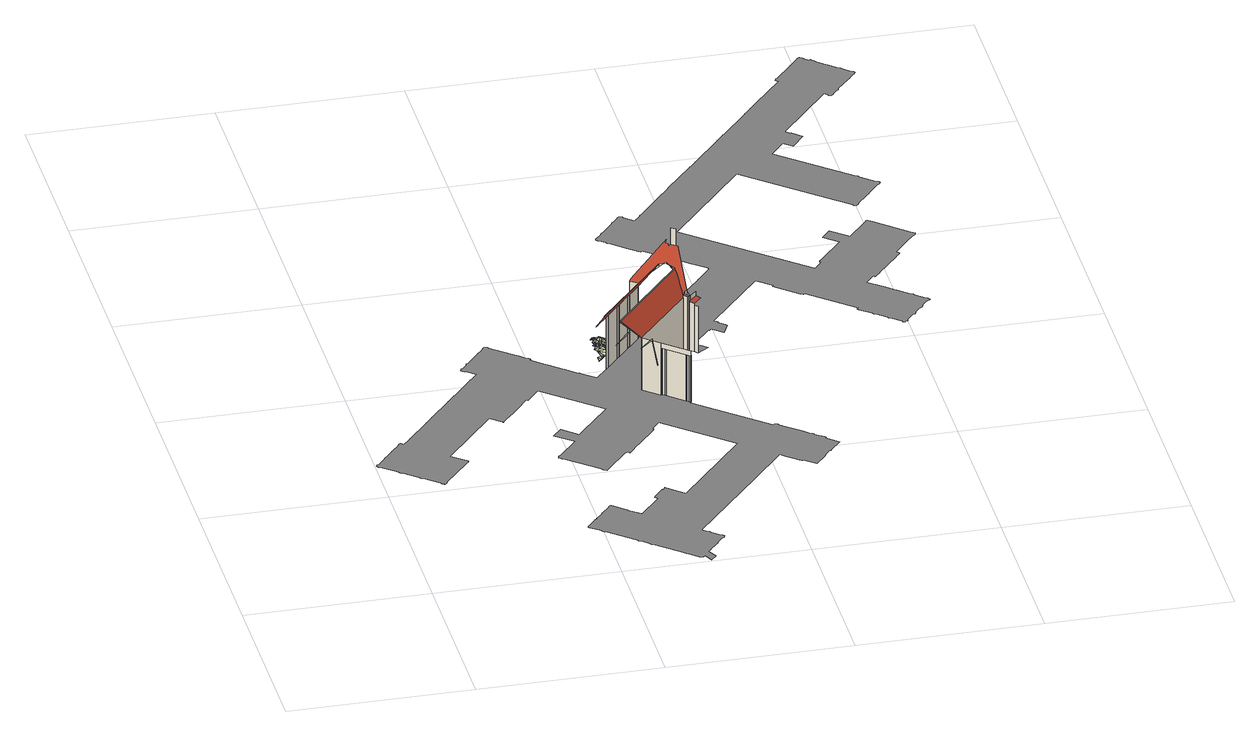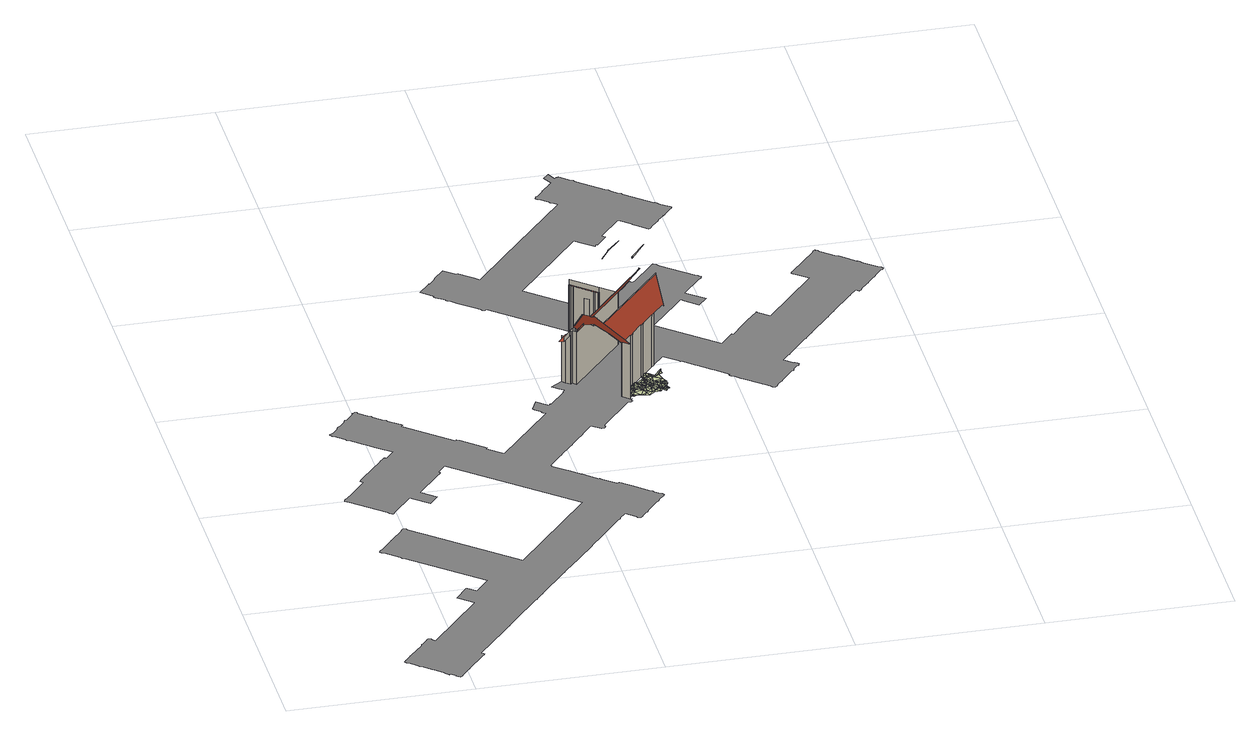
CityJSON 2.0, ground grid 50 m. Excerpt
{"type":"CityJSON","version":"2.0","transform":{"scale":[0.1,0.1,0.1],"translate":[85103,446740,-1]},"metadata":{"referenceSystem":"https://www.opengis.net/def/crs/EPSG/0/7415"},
"CityObjects":{
"building1":{"type":"Building","attributes":{"b3_dak_type":"slanted","b3_h_dak_50p":20.15,"b3_h_dak_70p":21.5,"b3_h_dak_max":52.27,"b3_h_dak_min":1.05,"b3_h_maaiveld":0.002,"b3_kas_warenhuis":false,"b3_mutatie_ahn3_ahn4":false,"b3_reconstructie_onvolledig":false,"b3_rmse_lod12":3.56,"b3_rmse_lod13":2.85,"b3_rmse_lod22":0.467,"b3_val3dity_lod12":"[]","b3_val3dity_lod13":"[]","b3_val3dity_lod22":"[303]","b3_volume_lod12":169744.66,"b3_volume_lod13":169475.98,"b3_volume_lod22":160186.91,"geconstateerd":false,"oorspronkelijkbouwjaar":1945,"status":"Pand in gebruik"},"children":["building1-1"]},
"building1-1":{"type":"BuildingPart","parents":["building1"],"geometry":[{"type":"MultiSurface","lod":"2.2","boundaries":[[[0,1,2]],[[3,4,1,0]],[[5,6,7,8,9]],[[10,11,12]],[[10,13,14]],[[11,10,15,16]],[[17,18,19,20]],[[21,7,6]],[[22,23,18,17]],[[24,23,22]],[[25,26,23,24]],[[27,28,29,30,21]],[[31,26,25]],[[32,33,34,35,36,37,38,39,40,41,42,31,25,24,22,17,20,43,44,45,46,47]],[[42,48,26,31]],[[49,50,29,28]],[[41,51,48,42]],[[52,53,50,49]],[[54,55,53,52]],[[56,57,55,54]],[[58,59,57,56]],[[60,33,32,61]],[[40,62,51,41]],[[63,64,28,27]],[[64,65,66,67,68,69,58,56,54,52,49,28]],[[69,70,59,58]],[[9,8,71,72]],[[39,62,40]],[[68,73,70,69]],[[67,74,73,68]],[[38,75,62,39]],[[66,76,74,67]],[[64,77,78,65]],[[65,78,76,66]],[[37,79,75,38]],[[21,30,80,81]],[[36,82,79,37]],[[83,84,85,71,8,7,21,81]],[[86,87,88,89]],[[90,91,82,36]],[[92,93,91,90]],[[89,88,93,92]],[[36,35,94]],[[94,35,34]],[[33,95,34]],[[95,33,60,96]],[[97,98,99,100,101,102,103,104,105,86,89,92,90,36,94,34,95,96,106,107,108,109,84,110,111,112,113,114,115,116]],[[117,106,96]],[[106,117,107]],[[118,83,81,119]],[[83,118,110,84]],[[119,81,80,120,121]],[[72,71,108,107]],[[110,118,122,111]],[[85,109,108,71]],[[109,85,84]],[[111,122,123,124,112]],[[123,122,118,119,121,125,126,127,128]],[[121,120,129,125]],[[125,129,130,131,126]],[[124,123,128]],[[126,131,132,133,127]],[[131,130,134,135,136]],[[127,133,128]],[[112,124,137,113]],[[135,134,138,139]],[[140,116,115,141,142]],[[141,115,114]],[[143,132,131,136,144]],[[113,137,114]],[[133,132,143,145]],[[146,147,148,149,150,151,152,153,154,155,156,157,158,159,160,161,162,163,164,165,166,167,168,169,170,171,172,173,174,175,176,177,178,179,180,181,182,183,184,185,186,187,188,189,190,191,192,193,194,195,196,197,198,199,200,201,202,203,204,205,206,207,208,209,210,211,212,213,214,215,216,217,218,219,220,221,222,223,224,225,226,227,228,229,230,231,232,138,134,130,129,120,80,30,29,50,53,55,57,59,70,73,74,76,78,77,233,234,235,236,237,238,239,240,241,242,243,244,245,246,247,248,249,250,251,252,253,254,255,256,257,258,259,260,261,262,263,264,265,266,267,268,269,270,271,272,273,274,275,276,277,278,279,280,281,282,283,284,285,286,287,288,289,290,291,292,293,294,295,296,297,298,299,300,301,302,303,304,305,306,307,308,309,310,311,312,313,314,315,316,317,318,319,320,321,322,323,324,325,326,327,328,329,330,331,332,333,334,335,336,337,338,339,340,341,342,343,344,345,346,347,348,349,350,351,352,353,354,355,356,357,358,359,360,361,362,363,364,365,366,367,368,369,370,371,372,373,374,375,376,377,378,379,380,381,382,383,384,385,386,387,388,389,390,391,392,393,394,395,396,397,398,399,400,401,402,403,404,405,406,407,408,409,410,411,412,413,414,415,416,417,418,419,420,421,422,423,424,425,426,427,428,429,430,431,432,433,434,435,436,437,438,439,440,441,442,443,444,445,446,447,448,449,450,451,452,453,454,455,456,457,458,459,460,461,462,463,464,465,466,467,468,469,470,471,472,473,474,475,476,477,478,479,480,481,482,483,484,485,486,487,488,489,490,491,492,493,494,495,496,497,498,499,500,501,502,503,504,505,506,507,508,509,510,511,512,513,514,515,516,517,518,519,520,521,522,523,524,525,526,527,528,529,530,531,532,533,534,535,536,537,538,539,540,541,542,543,544,545,546,547,548,549,550,551,552,553,554,555,556,557,558,559,560,561,562,563,564,565,566,567,19,18,23,26,48,51,62,75,79,82,91,93,88,87,568,569,570,571,572,573,574,575,576,577,578,579,580,581,582,583,584,585,586,587,588,589,590,591,592,593,594,595,596,597,598,599,600,601,602,603,604,605,606,607,608,609,610,611,612,613,614,615,616,617,618,619,620,621,622,623,624,625,626,627,628,629,630,631,632,633,634,635,636,637,638,639,640,641,642,643,644,645,646,647,648,649,650,651,652,653,654,655,656,657,658,659,660,661,662,663,664,665,666,667,668,669,670,671,672,673,674,675,676,677,678,679,680,681,682,683,684,685,686,687,688,689,690,691,692,693,694,695,696,697,698,699,700,701,702,703,704,705,706,707,708,709,710,711,712,713,714,715,716,717,718,719,720,721,722,723,724,725,726,727,728,729,730,731,732,733,734,735,736,737,738,739,740,741,742,743,744,745,746,747,748,749,750,751,752,753,754,755,756,757,758,759,760,761,762,763,764,765,766,767,768,769,770,771,772,773,774,775,776,777,778,779,780,781,782,783,784,785,786,787,788,789,790,791,792,793,794,795,796,797,798,799,800,801,802,803,804,805,806,807,808,809,810,811,812,813,814,815,816,817,818,819,820,821,822,823,824,825,826,827,828,829,830,831,832,833,834,835,836]]],"semantics":{"surfaces":[{"type":"WallSurface","on_footprint_edge":false},{"type":"WallSurface","on_footprint_edge":true},{"type":"RoofSurface"},{"type":"GroundSurface"}],"values":[0,0,0,0,0,0,1,0,1,1,1,1,1,2,1,1,1,1,1,1,1,0,1,0,2,1,0,1,1,1,1,1,1,1,1,1,1,2,1,1,1,1,0,0,0,0,2,0,0,0,0,1,0,0,0,0,0,2,1,1,0,0,1,0,0,1,0,0,2,0,0,3]}}]},
"landuse1":{"type":"LandUse","attributes":{"3df_class":"Terrain","bgt_fysiekvoorkomen":"open verharding","bgt_status":"bestaand","identificatienamespace":"NL.IMGeo","onbegroeidterreindeeloptalud":"false","relatievehoogteligging":0,"aantal_punten":0},"geometry":[{"type":"MultiSurface","lod":"1.2","boundaries":[[[837,838,839]],[[840,837,839]],[[841,840,839]],[[839,838,842]],[[841,839,843]],[[843,839,842]],[[841,844,845]],[[844,841,843]],[[845,846,847]],[[848,849,850]],[[851,848,847]],[[849,852,853]],[[844,843,842]],[[848,851,849]],[[847,846,851]],[[854,852,849]],[[851,854,849]],[[844,855,845]],[[842,856,844]],[[857,852,858]],[[859,857,858]],[[860,854,851]],[[852,854,861]],[[860,851,846]],[[846,845,862]],[[863,864,859]],[[865,856,842]],[[856,855,844]],[[863,866,864]],[[861,854,860]],[[867,852,861]],[[866,868,864]],[[869,858,852]],[[845,855,862]],[[867,869,852]],[[865,870,856]],[[870,855,856]],[[865,842,871]],[[866,863,872]],[[846,873,860]],[[874,863,859]],[[874,859,858]],[[872,868,866]],[[875,871,842]],[[876,870,865]],[[877,861,860]],[[878,855,870]],[[876,878,870]],[[874,872,863]],[[868,872,879]],[[873,846,862]],[[858,869,880]],[[861,881,867]],[[879,882,868]],[[860,873,877]],[[867,881,869]],[[876,865,883]],[[884,874,858]],[[885,879,872]],[[886,855,878]],[[883,865,871]],[[880,884,858]],[[881,861,877]],[[886,878,876]],[[874,885,872]],[[855,887,862]],[[875,888,871]],[[881,880,869]],[[886,887,855]],[[886,876,883]],[[889,882,879]],[[888,883,871]],[[885,889,879]],[[875,890,888]],[[873,891,877]],[[873,862,891]],[[884,880,892]],[[893,881,877]],[[874,894,885]],[[892,880,881]],[[883,888,890]],[[894,874,884]],[[862,887,895]],[[891,893,877]],[[896,886,883]],[[883,890,897]],[[885,894,889]],[[886,898,887]],[[891,862,895]],[[899,881,893]],[[897,896,883]],[[900,884,892]],[[896,901,886]],[[891,899,893]],[[884,900,894]],[[881,902,892]],[[903,895,887]],[[890,904,897]],[[898,903,887]],[[905,898,886]],[[906,886,901]],[[889,894,907]],[[906,905,886]],[[899,902,881]],[[908,891,895]],[[904,896,897]],[[899,891,909]],[[909,891,908]],[[900,892,910]],[[901,896,911]],[[904,911,896]],[[895,912,908]],[[911,906,901]],[[913,903,898]],[[914,907,894]],[[909,902,899]],[[913,898,905]],[[900,914,894]],[[915,892,902]],[[916,895,903]],[[910,892,915]],[[909,908,912]],[[895,916,912]],[[917,903,913]],[[906,918,905]],[[906,911,919]],[[904,919,911]],[[902,909,920]],[[900,910,914]],[[909,912,920]],[[917,916,903]],[[918,913,905]],[[918,917,913]],[[921,907,914]],[[912,922,920]],[[902,920,923]],[[916,922,912]],[[902,923,915]],[[916,917,924]],[[918,924,917]],[[915,925,910]],[[920,922,926]],[[920,926,923]],[[916,927,922]],[[928,914,910]],[[927,916,924]],[[929,918,906]],[[923,925,915]],[[925,928,910]],[[914,928,921]],[[929,924,918]],[[922,927,930]],[[923,926,931]],[[922,932,926]],[[927,924,929]],[[931,933,923]],[[932,922,930]],[[923,934,925]],[[931,926,932]],[[930,927,929]],[[935,929,906]],[[928,925,936]],[[923,933,934]],[[921,928,937]],[[938,933,931]],[[938,931,932]],[[939,932,930]],[[934,936,925]],[[930,929,940]],[[933,938,934]],[[939,930,940]],[[938,932,941]],[[936,942,928]],[[941,932,939]],[[935,940,929]],[[934,938,943]],[[928,942,937]],[[938,941,943]],[[934,944,936]],[[943,944,934]],[[945,941,939]],[[945,939,940]],[[944,942,936]],[[943,941,946]],[[940,935,947]],[[944,943,946]],[[945,940,947]],[[948,946,941]],[[948,941,945]],[[935,949,947]],[[942,950,937]],[[949,935,951]],[[952,944,946]],[[945,947,953]],[[953,947,949]],[[952,946,948]],[[942,944,954]],[[951,955,949]],[[953,949,956]],[[948,945,957]],[[957,945,953]],[[950,942,954]],[[948,958,952]],[[949,955,956]],[[959,944,952]],[[956,955,951]],[[953,956,960]],[[957,953,960]],[[961,958,948]],[[961,948,957]],[[958,959,952]],[[962,960,956]],[[963,950,954]],[[944,964,954]],[[960,962,957]],[[961,965,958]],[[944,959,964]],[[965,959,958]],[[962,956,966]],[[957,967,961]],[[961,968,965]],[[969,957,962]],[[968,961,967]],[[970,959,965]],[[967,957,969]],[[968,970,965]],[[969,962,966]],[[959,970,971]],[[972,969,966]],[[954,973,963]],[[974,968,967]],[[971,964,959]],[[968,975,970]],[[974,967,969]],[[972,974,969]],[[970,975,971]],[[964,976,954]],[[971,975,964]],[[954,976,973]],[[975,977,964]],[[977,976,964]],[[975,968,978]],[[976,979,973]],[[979,976,980]],[[977,981,976]],[[975,978,977]],[[982,980,976]],[[976,981,982]],[[981,977,978]],[[980,982,983]],[[982,981,984]],[[981,978,984]],[[982,984,983]],[[985,983,984]],[[978,985,984]],[[986,978,987]],[[985,978,986]],[[988,986,987]],[[986,988,985]],[[989,983,985]],[[990,988,987]],[[991,985,988]],[[990,991,988]],[[985,991,989]]]}]}
},
"vertices":[
[701,813,226],[701,813,221],[658,758,225],[703,815,226],[703,815,225],[698,874,226],[698,874,223],[698,874,221],[696,875,224],[696,875,226],[755,768,222],[755,768,226],[717,728,226],[759,721,174],[759,721,175],[756,769,224],[756,769,226],[688,1004,164],[688,1004,10],[688,1003,10],[688,1003,165],[754,880,165],[695,1012,164],[695,1012,10],[695,1012,165],[726,1048,165],[726,1048,10],[795,845,165],[795,845,150],[795,845,10],[754,880,10],[726,1048,164],[661,907,223],[857,1136,224],[839,1138,203],[837,1139,200],[801,1136,165],[772,1101,165],[771,1102,164],[764,1093,164],[764,1093,165],[734,1056,165],[733,1057,164],[657,967,165],[657,967,164],[655,966,164],[654,967,161],[658,933,196],[733,1057,10],[797,848,150],[797,848,10],[734,1056,10],[800,845,150],[800,845,10],[800,846,150],[800,846,10],[805,843,150],[805,843,10],[809,839,150],[809,839,10],[857,1136,226],[661,907,226],[764,1093,10],[862,788,165],[862,788,150],[864,791,150],[862,793,150],[859,798,150],[854,800,150],[853,800,150],[853,800,10],[892,1106,224],[892,1106,226],[854,800,10],[859,798,10],[771,1102,10],[862,793,10],[862,788,10],[864,791,10],[772,1101,10],[903,1054,10],[903,1054,165],[801,1136,10],[903,1058,168],[898,1091,205],[896,1099,214],[785,1156,172],[785,1156,10],[804,1140,10],[804,1140,173],[803,1137,168],[803,1137,10],[802,1138,168],[802,1138,10],[837,1139,201],[857,1136,216],[870,1134,226],[887,1154,264],[886,1160,269],[881,1164,269],[884,1168,276],[878,1167,269],[876,1168,269],[875,1167,266],[797,1159,187],[788,1159,177],[876,1133,231],[882,1124,226],[892,1106,216],[896,1099,212],[903,1058,174],[908,1061,182],[913,1058,184],[908,1142,269],[905,1144,269],[904,1145,269],[893,1154,269],[876,1133,226],[903,1058,173],[903,1054,172],[913,1046,10],[913,1046,171],[908,1061,172],[913,1058,172],[913,1058,182],[916,1050,171],[917,1049,171],[921,1054,170],[920,1054,171],[916,1050,10],[917,1049,10],[917,1049,156],[921,1054,156],[921,1054,169],[928,1040,10],[928,1040,148],[928,1040,153],[908,1142,265],[937,1032,10],[937,1032,148],[893,1154,318],[904,1145,271],[904,1145,318],[941,1075,155],[952,1067,152],[941,1075,167],[1468,1309,10],[1468,1311,10],[1467,1311,10],[1465,1309,10],[1462,1311,10],[1461,1310,10],[1440,1285,10],[1439,1284,10],[1470,1257,10],[1476,1255,10],[1479,1250,10],[1503,1229,10],[1504,1230,10],[1509,1227,10],[1512,1223,10],[1512,1222,10],[1536,1202,10],[1542,1199,10],[1545,1195,10],[1545,1194,10],[1569,1174,10],[1574,1172,10],[1577,1167,10],[1577,1166,10],[1578,1166,10],[1577,1165,10],[1578,1164,10],[1576,1161,10],[1569,1157,10],[1568,1158,10],[1552,1138,10],[1552,1137,10],[1550,1130,10],[1543,1127,10],[1542,1127,10],[1526,1108,10],[1527,1108,10],[1524,1100,10],[1517,1098,10],[1499,1076,10],[1498,1070,10],[1495,1072,10],[1490,1066,10],[1486,1068,10],[1484,1072,10],[1484,1073,10],[1459,1094,10],[1459,1093,10],[1454,1096,10],[1451,1101,10],[1427,1122,10],[1421,1124,10],[1418,1129,10],[1394,1149,10],[1393,1150,10],[1389,1152,10],[1385,1157,10],[1386,1157,10],[1385,1158,10],[1389,1162,10],[1270,1264,10],[1267,1261,10],[1265,1264,10],[1259,1266,10],[1199,1317,10],[1202,1321,10],[1164,1354,10],[1161,1356,10],[1017,1187,10],[1012,1182,10],[1019,1176,10],[1022,1174,10],[1019,1170,10],[1023,1167,10],[1036,1156,10],[1041,1152,10],[1025,1119,10],[1000,1140,10],[996,1143,10],[991,1137,10],[989,1138,10],[943,1084,10],[945,1083,10],[940,1077,10],[941,1075,10],[952,1067,10],[968,1053,10],[1045,633,10],[1048,637,10],[1049,636,10],[1055,634,10],[1058,629,10],[1075,614,10],[1075,615,10],[1080,612,10],[1084,607,10],[1101,592,10],[1101,593,10],[1106,590,10],[1110,585,10],[1127,570,10],[1132,568,10],[1136,563,10],[1135,563,10],[1150,550,10],[1152,549,10],[1158,546,10],[1161,542,10],[1162,541,10],[1160,537,10],[1191,511,10],[1162,477,10],[1160,474,10],[1158,476,10],[1139,454,10],[1141,453,10],[1139,450,10],[1110,416,10],[1079,442,10],[1078,441,10],[1077,441,10],[1076,440,10],[1075,441,10],[1075,440,10],[1070,443,10],[1066,448,10],[1067,448,10],[1049,463,10],[1044,465,10],[1040,470,10],[1027,482,10],[1026,483,10],[937,378,10],[746,154,10],[747,153,10],[758,144,10],[759,144,10],[764,142,10],[767,137,10],[787,119,10],[792,117,10],[795,114,10],[796,113,10],[795,112,10],[796,112,10],[796,111,10],[796,110,10],[794,107,10],[793,105,10],[789,102,10],[788,102,10],[772,83,10],[770,78,10],[765,74,10],[748,55,10],[745,49,10],[741,46,10],[739,44,10],[752,16,10],[737,0,10],[725,27,10],[722,22,10],[720,20,10],[718,22,10],[717,23,10],[717,21,10],[715,19,10],[710,21,10],[707,26,10],[687,43,10],[681,45,10],[678,50,10],[679,50,10],[609,110,10],[609,109,10],[604,112,10],[600,117,10],[601,117,10],[581,134,10],[580,134,10],[575,136,10],[572,141,10],[502,201,10],[502,200,10],[497,203,10],[493,208,10],[494,208,10],[474,225,10],[468,227,10],[466,231,10],[465,232,10],[465,233,10],[465,234,10],[467,239,10],[472,242,10],[488,261,10],[491,267,10],[496,269,10],[496,270,10],[513,289,10],[515,295,10],[520,298,10],[536,317,10],[539,322,10],[543,326,10],[544,326,10],[545,326,10],[546,326,10],[546,324,10],[547,325,10],[551,323,10],[554,319,10],[574,302,10],[579,299,10],[583,295,10],[582,294,10],[612,269,10],[614,267,10],[669,331,10],[672,335,10],[665,342,10],[666,343,10],[665,343,10],[666,345,10],[669,344,10],[667,346,10],[693,377,10],[696,374,10],[701,384,10],[727,361,10],[748,344,10],[933,561,10],[933,562,10],[760,710,10],[759,710,10],[741,689,10],[737,684,10],[740,681,10],[737,677,10],[738,675,10],[728,663,10],[727,663,10],[667,593,10],[668,592,10],[656,578,10],[655,579,10],[653,576,10],[652,578,10],[646,583,10],[645,581,10],[639,577,10],[585,514,10],[586,514,10],[582,508,10],[577,503,10],[576,503,10],[575,504,10],[568,507,10],[564,512,10],[565,512,10],[480,584,10],[477,585,10],[474,587,10],[469,593,10],[469,594,10],[473,598,10],[471,598,10],[472,601,10],[478,605,10],[529,664,10],[526,667,10],[482,704,10],[506,731,10],[538,704,10],[547,695,10],[619,779,10],[624,784,10],[644,808,10],[494,936,10],[489,931,10],[481,922,10],[476,916,10],[457,893,10],[454,896,10],[450,892,10],[426,863,10],[426,862,10],[402,834,10],[402,835,10],[372,801,10],[371,799,10],[370,800,10],[369,801,10],[339,826,10],[201,664,10],[199,662,10],[230,636,10],[236,633,10],[238,630,10],[239,628,10],[240,627,10],[239,627,10],[240,626,10],[239,626,10],[237,621,10],[232,618,10],[161,535,10],[162,534,10],[160,531,10],[155,527,10],[155,528,10],[154,527,10],[154,530,10],[152,528,10],[148,530,10],[145,535,10],[107,567,10],[106,567,10],[101,569,10],[98,574,10],[60,607,10],[60,606,10],[55,609,10],[51,614,10],[52,614,10],[13,646,10],[8,649,10],[6,652,10],[5,653,10],[5,654,10],[5,655,10],[4,655,10],[7,660,10],[12,663,10],[30,685,10],[33,690,10],[37,694,10],[38,693,10],[56,715,10],[58,720,10],[63,724,10],[63,723,10],[82,745,10],[81,745,10],[84,751,10],[89,754,10],[90,755,10],[98,747,10],[115,767,10],[118,772,10],[122,775,10],[175,837,10],[177,842,10],[182,845,10],[195,860,10],[197,865,10],[201,868,10],[254,930,10],[257,935,10],[261,938,10],[274,953,10],[276,958,10],[281,961,10],[333,1023,10],[336,1028,10],[340,1031,10],[357,1050,10],[358,1051,10],[333,1073,10],[332,1072,10],[327,1075,10],[324,1079,10],[325,1080,10],[324,1080,10],[323,1081,10],[324,1082,10],[326,1087,10],[331,1090,10],[342,1103,10],[344,1109,10],[349,1112,10],[382,1151,10],[385,1156,10],[389,1160,10],[390,1159,10],[401,1172,10],[400,1173,10],[403,1178,10],[408,1181,10],[409,1182,10],[410,1181,10],[415,1179,10],[419,1174,10],[431,1163,10],[437,1160,10],[440,1156,10],[479,1123,10],[484,1120,10],[488,1116,10],[500,1104,10],[506,1102,10],[509,1097,10],[510,1096,10],[507,1096,10],[509,1095,10],[506,1092,10],[510,1089,10],[541,1062,10],[541,1063,10],[547,1058,10],[547,1057,10],[578,1031,10],[584,1026,10],[615,999,10],[616,1000,10],[621,995,10],[621,994,10],[652,968,10],[653,968,10],[654,967,10],[655,966,10],[657,967,10],[788,1159,10],[783,1158,10],[781,1159,10],[784,1163,10],[781,1168,10],[786,1173,10],[789,1171,10],[791,1171,10],[792,1172,10],[795,1172,10],[879,1271,10],[879,1275,10],[880,1275,10],[878,1280,10],[882,1285,10],[887,1284,10],[889,1285,10],[890,1287,10],[913,1268,10],[914,1269,10],[915,1269,10],[946,1306,10],[945,1306,10],[952,1315,10],[953,1314,10],[984,1350,10],[983,1351,10],[991,1359,10],[1022,1395,10],[1021,1396,10],[1029,1404,10],[1060,1440,10],[1059,1440,10],[1061,1442,10],[1060,1443,10],[1058,1444,10],[1058,1445,10],[1027,1471,10],[1021,1476,10],[990,1503,10],[990,1502,10],[984,1507,10],[984,1508,10],[953,1534,10],[952,1534,10],[947,1539,10],[916,1565,10],[912,1568,10],[910,1566,10],[908,1564,10],[908,1565,10],[907,1565,10],[902,1567,10],[899,1572,10],[886,1583,10],[881,1585,10],[877,1590,10],[838,1623,10],[833,1626,10],[830,1631,10],[817,1641,10],[812,1644,10],[808,1649,10],[808,1650,10],[811,1656,10],[815,1659,10],[827,1672,10],[829,1677,10],[833,1681,10],[834,1680,10],[867,1719,10],[869,1725,10],[874,1728,10],[885,1741,10],[887,1746,10],[892,1750,10],[893,1750,10],[894,1750,10],[900,1747,10],[903,1743,10],[903,1742,10],[928,1721,10],[945,1741,10],[947,1746,10],[952,1749,10],[1024,1835,10],[1027,1839,10],[1031,1842,10],[1044,1858,10],[1046,1862,10],[1050,1866,10],[1123,1951,10],[1126,1955,10],[1130,1958,10],[1143,1974,10],[1146,1978,10],[1150,1982,10],[1223,2067,10],[1225,2071,10],[1230,2075,10],[1243,2090,10],[1245,2095,10],[1249,2098,10],[1322,2183,10],[1325,2188,10],[1329,2191,10],[1342,2206,10],[1344,2211,10],[1349,2214,10],[1421,2299,10],[1424,2304,10],[1428,2307,10],[1446,2327,10],[1441,2331,10],[1438,2334,10],[1439,2335,10],[1441,2341,10],[1446,2344,10],[1464,2366,10],[1467,2371,10],[1472,2374,10],[1490,2396,10],[1492,2401,10],[1497,2404,10],[1516,2426,10],[1518,2431,10],[1521,2433,10],[1523,2434,10],[1524,2435,10],[1524,2434,10],[1530,2432,10],[1534,2427,10],[1534,2426,10],[1547,2415,10],[1549,2418,10],[1555,2413,10],[1553,2410,10],[1558,2408,10],[1562,2403,10],[1581,2386,10],[1582,2386,10],[1587,2383,10],[1590,2378,10],[1610,2361,10],[1610,2362,10],[1615,2359,10],[1619,2354,10],[1618,2354,10],[1620,2353,10],[1638,2337,10],[1644,2335,10],[1645,2332,10],[1647,2330,10],[1648,2329,10],[1646,2328,10],[1645,2326,10],[1643,2323,10],[1639,2319,10],[1629,2308,10],[1629,2307,10],[1627,2302,10],[1622,2299,10],[1587,2259,10],[1585,2253,10],[1580,2250,10],[1570,2238,10],[1567,2232,10],[1563,2229,10],[1562,2229,10],[1561,2228,10],[1561,2229,10],[1560,2229,10],[1555,2231,10],[1552,2236,10],[1552,2237,10],[1546,2242,10],[1544,2240,10],[1404,2076,10],[1406,2075,10],[1418,2064,10],[1419,2065,10],[1444,2043,10],[1444,2042,10],[1440,2037,10],[1416,2008,10],[1410,2001,10],[1409,2002,10],[1408,2001,10],[1386,2020,10],[1382,2015,10],[1349,1976,10],[1347,1974,10],[1531,1817,10],[1536,1815,10],[1539,1810,10],[1576,1779,10],[1581,1776,10],[1583,1775,10],[1582,1773,10],[1583,1774,10],[1585,1772,10],[1585,1771,10],[1585,1770,10],[1582,1764,10],[1578,1761,10],[1577,1761,10],[1546,1724,10],[1544,1719,10],[1539,1716,10],[1507,1679,10],[1508,1679,10],[1506,1676,10],[1505,1674,10],[1501,1670,10],[1500,1671,10],[1500,1670,10],[1499,1670,10],[1498,1670,10],[1496,1671,10],[1493,1673,10],[1490,1678,10],[1456,1707,10],[1236,1894,10],[1023,1643,10],[1022,1642,10],[1322,1385,10],[1325,1383,10],[1344,1405,10],[1348,1409,10],[1344,1413,10],[1346,1416,10],[1345,1417,10],[1357,1430,10],[1358,1430,10],[1417,1499,10],[1379,1531,10],[1403,1559,10],[1441,1527,10],[1449,1520,10],[1500,1579,10],[1503,1585,10],[1507,1590,10],[1509,1589,10],[1511,1589,10],[1517,1586,10],[1521,1581,10],[1605,1508,10],[1611,1505,10],[1616,1500,10],[1616,1499,10],[1615,1498,10],[1612,1492,10],[1607,1488,10],[1589,1467,10],[1552,1425,10],[1553,1425,10],[1549,1419,10],[1548,1417,10],[1554,1411,10],[1553,1411,10],[1555,1411,10],[1552,1408,10],[1553,1407,10],[1542,1394,10],[1541,1394,10],[1481,1324,10],[1482,1323,10],[1470,1309,10],[1469,1310,10],
[678,1042,14],[677,1036,16],[688,1052,12],[678,1057,16],[688,1062,16],[699,1062,14],[693,1062,14],[698,1067,13],[683,1087,18],[693,1097,18],[678,1097,17],[683,1102,20],[683,1107,20],[678,1107,21],[688,1102,20],[683,1117,20],[678,1112,20],[688,1107,17],[708,1072,16],[703,1062,12],[678,1122,24],[688,1127,16],[683,1132,23],[693,1107,20],[693,1112,18],[708,1092,16],[683,1137,23],[678,1142,20],[713,1052,16],[683,1142,22],[693,1117,19],[683,1147,22],[693,1122,15],[708,1062,15],[718,1047,16],[688,1142,20],[703,1102,19],[693,1137,21],[722,1043,12],[713,1057,17],[703,1107,21],[713,1062,15],[688,1147,22],[698,1127,15],[703,1117,18],[688,1152,20],[723,1052,17],[698,1132,16],[693,1142,21],[718,1067,16],[713,1082,16],[723,1047,16],[698,1147,22],[726,1048,12],[713,1102,15],[703,1127,18],[708,1112,19],[703,1142,23],[718,1092,14],[728,1057,16],[728,1052,16],[723,1082,17],[713,1112,16],[708,1137,21],[728,1067,14],[718,1117,19],[723,1087,14],[733,1057,12],[728,1072,15],[729,1070,17],[703,1152,20],[718,1102,15],[718,1107,15],[713,1137,19],[733,1062,15],[723,1102,13],[728,1082,19],[713,1142,20],[718,1127,18],[728,1092,9],[728,1087,12],[733,1082,16],[738,1062,12],[723,1107,17],[718,1147,16],[728,1102,12],[723,1122,19],[733,1087,14],[723,1132,19],[728,1107,17],[733,1092,13],[723,1142,15],[743,1087,13],[738,1097,12],[733,1112,16],[738,1107,17],[733,1117,17],[738,1122,18],[751,1095,19],[733,1137,15],[733,1157,15],[738,1117,21],[743,1102,15],[748,1097,15],[743,1112,18],[738,1142,15],[743,1117,17],[743,1127,14],[753,1102,19],[748,1117,17],[753,1097,17],[753,1112,17],[758,1092,18],[743,1152,13],[760,1087,12],[753,1117,14],[758,1097,20],[753,1147,12],[763,1092,19],[764,1093,12],[763,1107,18],[758,1117,15],[763,1122,13],[763,1097,19],[763,1112,12],[768,1102,18],[753,1152,15],[768,1132,14],[763,1117,13],[771,1102,12],[768,1112,13],[767,1114,15],[773,1107,15],[768,1117,11],[768,1122,11],[772,1101,12],[768,1152,15],[776,1107,12],[773,1122,9],[773,1142,13],[778,1132,11],[789,1140,12],[773,1152,13],[778,1147,13],[783,1137,7],[783,1142,10],[783,1157,15],[788,1142,11],[798,1142,13],[793,1137,11],[798,1132,12],[798,1137,13],[804,1140,12],[803,1138,12],[802,1138,12]
]}
